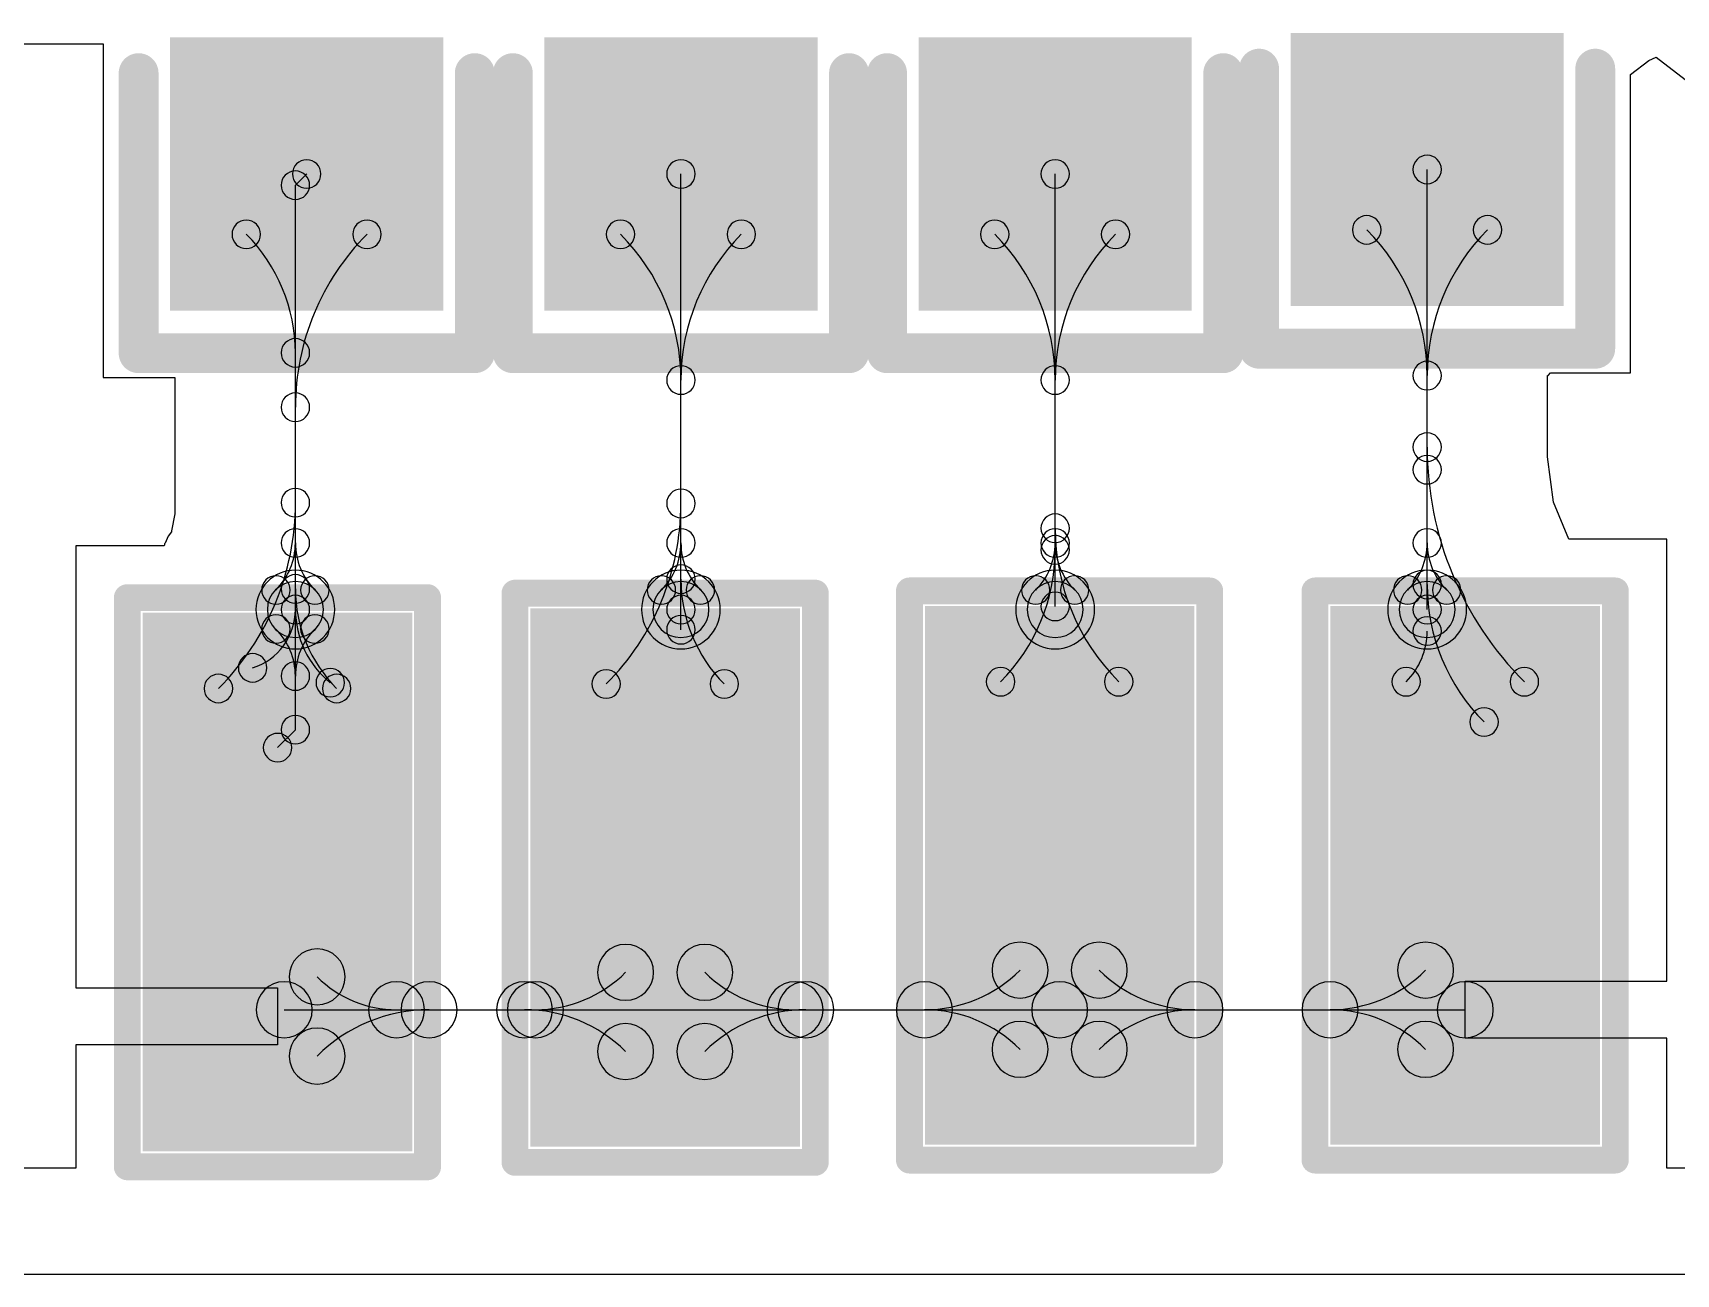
# Model space of a CAD drawing. Header units: inches. Extents: x 32166 to 66782, y 2386 to 7162.
# Drawn here: x 33664.75 to 33697.75, y 2886.55 to 2911.48 of the extents above; entities that cross this region are included whole.
import ezdxf

# ---------------------------------------------------------------- set-up
doc = ezdxf.new("R2010")
doc.units = ezdxf.units.IN
doc.header["$LTSCALE"] = 0.64311
doc.header["$MEASUREMENT"] = 0
for name, color, linetype in [('BOTTOMLAYER', 5, 'CONTINUOUS'), ('BOTTOMOVERLAY', 54, 'CONTINUOUS'), ('BOTTOMPASTE', 16, 'CONTINUOUS'), ('BOTTOMSOLDER', 6, 'CONTINUOUS'), ('KEEPOUTLAYER', 6, 'CONTINUOUS'), ('MULTILAYER', 9, 'CONTINUOUS')]:
    doc.layers.add(name, color=color, linetype=linetype)

msp = doc.modelspace()

# ---------------------------------------------------------------- linework, layer by layer
at = {"layer": 'BOTTOMLAYER'}
for p, q in [((33639.873, 2911.259), (33666.162, 2911.259)), ((33666.162, 2911.259), (33666.162, 2904.563)), ((33696.834, 2910.644), (33697.2, 2910.925)), ((33697.2, 2910.925), (33697.346, 2910.997)), ((33697.346, 2910.997), (33697.931, 2910.548)), ((33696.834, 2904.653), (33696.834, 2910.644)), ((33692.748, 2902.709), (33692.748, 2908.739)), ((33692.748, 2899.901), (33692.748, 2908.739)), ((33670.021, 2908.423), (33670.248, 2908.649)), ((33670.021, 2899.901), (33670.021, 2908.423)), ((33677.763, 2899.901), (33677.763, 2908.649)), ((33685.278, 2899.964), (33685.278, 2908.649)), ((33666.162, 2904.563), (33667.603, 2904.563)), ((33667.603, 2904.563), (33667.603, 2901.821)), ((33695.166, 2902.967), (33695.166, 2904.6)), ((33695.166, 2904.6), (33695.175, 2904.6)), ((33695.175, 2904.6), (33695.222, 2904.653)), ((33695.175, 2904.6), (33695.175, 2904.6)), ((33695.222, 2904.653), (33696.834, 2904.653)), ((33695.285, 2902.058), (33695.166, 2902.967)), ((33667.603, 2901.821), (33667.536, 2901.481)), ((33695.593, 2901.314), (33695.285, 2902.058)), ((33667.535, 2901.478), (33667.532, 2901.462)), ((33667.536, 2901.481), (33667.535, 2901.478)), ((33667.385, 2901.179), (33665.613, 2901.179)), ((33665.613, 2901.179), (33665.613, 2893.079)), ((33667.392, 2901.196), (33667.385, 2901.179)), ((33667.396, 2901.218), (33667.392, 2901.196)), ((33667.409, 2901.237), (33667.396, 2901.218)), ((33667.466, 2901.376), (33667.409, 2901.237)), ((33667.532, 2901.462), (33667.466, 2901.376)), ((33697.563, 2901.314), (33695.593, 2901.314)), ((33697.563, 2893.214), (33697.563, 2901.314)), ((33670.021, 2897.488), (33670.021, 2899.901)), ((33677.763, 2899.496), (33677.763, 2899.901)), ((33669.663, 2897.129), (33670.021, 2897.488)), ((33665.613, 2893.079), (33665.613, 2892.301)), ((33697.563, 2892.436), (33697.563, 2893.214)), ((33665.613, 2892.301), (33669.664, 2892.301)), ((33669.664, 2892.301), (33669.664, 2891.158)), ((33693.512, 2891.293), (33693.512, 2892.436)), ((33693.512, 2892.436), (33697.563, 2892.436)), ((33669.798, 2891.864), (33685.368, 2891.864)), ((33685.368, 2891.864), (33693.513, 2891.864)), ((33697.563, 2891.293), (33693.512, 2891.293)), ((33697.563, 2888.681), (33697.563, 2891.293)), ((33669.664, 2891.158), (33665.613, 2891.158)), ((33665.613, 2891.158), (33665.613, 2888.681)), ((33665.613, 2888.681), (33575.864, 2888.681)), ((33706.797, 2888.681), (33697.563, 2888.681))]:
    msp.add_line(p, q, dxfattribs=at)
for centre, radius, start, end in [((33670.248, 2908.649), 0.286, 0, 180), ((33677.763, 2908.649), 0.286, 0, 180), ((33685.278, 2908.649), 0.286, 0, 180), ((33692.748, 2908.739), 0.286, 0, 180), ((33692.748, 2908.739), 0.286, 0, 180), ((33692.748, 2908.739), 0.286, 180, 0), ((33692.748, 2908.739), 0.286, 180, 0), ((33670.021, 2908.423), 0.286, 0, 180), ((33670.021, 2908.423), 0.286, 0, 180), ((33670.021, 2908.423), 0.286, 180, 0), ((33670.021, 2908.423), 0.286, 180, 0), ((33670.248, 2908.649), 0.286, 180, 0), ((33677.763, 2908.649), 0.286, 180, 0), ((33685.278, 2908.649), 0.286, 180, 0), ((33691.535, 2907.527), 0.286, 0, 180), ((33691.535, 2907.527), 0.286, 0, 180), ((33691.535, 2907.527), 0.286, 0, 180), ((33691.535, 2907.527), 0.286, 0, 180), ((33691.535, 2907.527), 0.286, 0, 180), ((33691.535, 2907.527), 0.286, 0, 180), ((33693.96, 2907.527), 0.286, 0, 180), ((33693.96, 2907.527), 0.286, 0, 180), ((33693.96, 2907.527), 0.286, 0, 180), ((33693.96, 2907.527), 0.286, 0, 180), ((33693.96, 2907.527), 0.286, 0, 180), ((33693.96, 2907.527), 0.286, 0, 180), ((33669.035, 2907.437), 0.286, 0, 180), ((33669.035, 2907.437), 0.286, 0, 180), ((33669.035, 2907.437), 0.286, 0, 180), ((33669.035, 2907.437), 0.286, 180, 0), ((33669.035, 2907.437), 0.286, 180, 0), ((33669.035, 2907.437), 0.286, 180, 0), ((33666.655, 2905.057), 3.366, 360, 45), ((33666.655, 2905.057), 3.366, 360, 45), ((33666.655, 2905.057), 3.366, 360, 45), ((33674.933, 2903.964), 4.912, 135, 180), ((33674.933, 2903.964), 4.912, 135, 180), ((33674.933, 2903.964), 4.912, 135, 180), ((33671.46, 2907.437), 0.286, 0, 180), ((33671.46, 2907.437), 0.286, 0, 180), ((33671.46, 2907.437), 0.286, 0, 180), ((33671.46, 2907.437), 0.286, 180, 0), ((33671.46, 2907.437), 0.286, 180, 0), ((33671.46, 2907.437), 0.286, 180, 0), ((33676.55, 2907.437), 0.286, 0, 180), ((33676.55, 2907.437), 0.286, 0, 180), ((33676.55, 2907.437), 0.286, 0, 180), ((33676.55, 2907.437), 0.286, 180, 0), ((33676.55, 2907.437), 0.286, 180, 0), ((33676.55, 2907.437), 0.286, 180, 0), ((33673.624, 2904.51), 4.139, 360, 45), ((33673.624, 2904.51), 4.139, 360, 45), ((33673.624, 2904.51), 4.139, 360, 45), ((33681.902, 2904.51), 4.139, 135, 180), ((33681.902, 2904.51), 4.139, 135, 180), ((33681.902, 2904.51), 4.139, 135, 180), ((33678.975, 2907.437), 0.286, 0, 180), ((33678.975, 2907.437), 0.286, 0, 180), ((33678.975, 2907.437), 0.286, 0, 180), ((33678.975, 2907.437), 0.286, 180, 0), ((33678.975, 2907.437), 0.286, 180, 0), ((33678.975, 2907.437), 0.286, 180, 0), ((33684.065, 2907.437), 0.286, 0, 180), ((33684.065, 2907.437), 0.286, 0, 180), ((33684.065, 2907.437), 0.286, 0, 180), ((33684.065, 2907.437), 0.286, 180, 0), ((33684.065, 2907.437), 0.286, 180, 0), ((33684.065, 2907.437), 0.286, 180, 0), ((33681.139, 2904.51), 4.139, 360, 45), ((33681.139, 2904.51), 4.139, 360, 45), ((33681.139, 2904.51), 4.139, 360, 45), ((33689.417, 2904.51), 4.139, 135, 180), ((33689.417, 2904.51), 4.139, 135, 180), ((33689.417, 2904.51), 4.139, 135, 180), ((33686.49, 2907.437), 0.286, 0, 180), ((33686.49, 2907.437), 0.286, 0, 180), ((33686.49, 2907.437), 0.286, 0, 180), ((33686.49, 2907.437), 0.286, 180, 0), ((33686.49, 2907.437), 0.286, 180, 0), ((33686.49, 2907.437), 0.286, 180, 0), ((33691.535, 2907.527), 0.286, 180, 0), ((33691.535, 2907.527), 0.286, 180, 0), ((33691.535, 2907.527), 0.286, 180, 0), ((33691.535, 2907.527), 0.286, 180, 0), ((33691.535, 2907.527), 0.286, 180, 0), ((33691.535, 2907.527), 0.286, 180, 0), ((33688.609, 2904.6), 4.139, 360, 45), ((33688.609, 2904.6), 4.139, 360, 45), ((33688.609, 2904.6), 4.139, 360, 45), ((33688.609, 2904.6), 4.139, 360, 45), ((33688.609, 2904.6), 4.139, 360, 45), ((33688.609, 2904.6), 4.139, 360, 45), ((33696.887, 2904.6), 4.139, 135, 180), ((33696.887, 2904.6), 4.139, 135, 180), ((33696.887, 2904.6), 4.139, 135, 180), ((33696.887, 2904.6), 4.139, 135, 180), ((33696.887, 2904.6), 4.139, 135, 180), ((33696.887, 2904.6), 4.139, 135, 180), ((33693.96, 2907.527), 0.286, 180, 0), ((33693.96, 2907.527), 0.286, 180, 0), ((33693.96, 2907.527), 0.286, 180, 0), ((33693.96, 2907.527), 0.286, 180, 0), ((33693.96, 2907.527), 0.286, 180, 0), ((33693.96, 2907.527), 0.286, 180, 0), ((33670.021, 2905.057), 0.286, 0, 180), ((33670.021, 2905.057), 0.286, 0, 180), ((33670.021, 2905.057), 0.286, 0, 180), ((33670.021, 2905.057), 0.286, 180, 0), ((33670.021, 2905.057), 0.286, 180, 0), ((33670.021, 2905.057), 0.286, 180, 0), ((33677.763, 2904.51), 0.286, 0, 180), ((33677.763, 2904.51), 0.286, 0, 180), ((33677.763, 2904.51), 0.286, 0, 180), ((33677.763, 2904.51), 0.286, 0, 180), ((33677.763, 2904.51), 0.286, 0, 180), ((33677.763, 2904.51), 0.286, 0, 180), ((33685.278, 2904.51), 0.286, 0, 180), ((33685.278, 2904.51), 0.286, 0, 180), ((33685.278, 2904.51), 0.286, 0, 180), ((33685.278, 2904.51), 0.286, 0, 180), ((33685.278, 2904.51), 0.286, 0, 180), ((33685.278, 2904.51), 0.286, 0, 180), ((33692.748, 2904.6), 0.286, 0, 180), ((33692.748, 2904.6), 0.286, 0, 180), ((33692.748, 2904.6), 0.286, 0, 180), ((33692.748, 2904.6), 0.286, 0, 180), ((33692.748, 2904.6), 0.286, 0, 180), ((33692.748, 2904.6), 0.286, 0, 180), ((33692.748, 2904.6), 0.286, 0, 180), ((33692.748, 2904.6), 0.286, 0, 180), ((33692.748, 2904.6), 0.286, 0, 180), ((33692.748, 2904.6), 0.286, 0, 180), ((33692.748, 2904.6), 0.286, 0, 180), ((33692.748, 2904.6), 0.286, 0, 180), ((33677.763, 2904.51), 0.286, 180, 0), ((33677.763, 2904.51), 0.286, 180, 0), ((33677.763, 2904.51), 0.286, 180, 0), ((33677.763, 2904.51), 0.286, 180, 0), ((33677.763, 2904.51), 0.286, 180, 0), ((33677.763, 2904.51), 0.286, 180, 0), ((33685.278, 2904.51), 0.286, 180, 0), ((33685.278, 2904.51), 0.286, 180, 0), ((33685.278, 2904.51), 0.286, 180, 0), ((33685.278, 2904.51), 0.286, 180, 0), ((33685.278, 2904.51), 0.286, 180, 0), ((33685.278, 2904.51), 0.286, 180, 0), ((33692.748, 2904.6), 0.286, 180, 0), ((33692.748, 2904.6), 0.286, 180, 0), ((33692.748, 2904.6), 0.286, 180, 0), ((33692.748, 2904.6), 0.286, 180, 0), ((33692.748, 2904.6), 0.286, 180, 0), ((33692.748, 2904.6), 0.286, 180, 0), ((33692.748, 2904.6), 0.286, 180, 0), ((33692.748, 2904.6), 0.286, 180, 0), ((33692.748, 2904.6), 0.286, 180, 0), ((33692.748, 2904.6), 0.286, 180, 0), ((33692.748, 2904.6), 0.286, 180, 0), ((33692.748, 2904.6), 0.286, 180, 0), ((33670.021, 2903.964), 0.286, 0, 180), ((33670.021, 2903.964), 0.286, 0, 180), ((33670.021, 2903.964), 0.286, 0, 180), ((33670.021, 2903.964), 0.286, 180, 0), ((33670.021, 2903.964), 0.286, 180, 0), ((33670.021, 2903.964), 0.286, 180, 0), ((33692.748, 2903.163), 0.286, 0, 180), ((33692.748, 2903.163), 0.286, 0, 180), ((33692.748, 2903.163), 0.286, 0, 180), ((33692.748, 2903.163), 0.286, 180, 0), ((33692.748, 2903.163), 0.286, 180, 0), ((33692.748, 2903.163), 0.286, 180, 0), ((33699.412, 2903.163), 6.664, 180, 225), ((33699.412, 2903.163), 6.664, 180, 225), ((33699.412, 2903.163), 6.664, 180, 225), ((33692.748, 2902.709), 0.286, 0, 180), ((33692.748, 2902.709), 0.286, 180, 0), ((33670.021, 2902.048), 0.286, 0, 180), ((33670.021, 2902.048), 0.286, 0, 180), ((33670.021, 2902.048), 0.286, 0, 180), ((33677.763, 2902.032), 0.286, 0, 180), ((33677.763, 2902.032), 0.286, 0, 180), ((33677.763, 2902.032), 0.286, 0, 180), ((33664.745, 2902.048), 5.277, 314.9999, 359.9999), ((33664.745, 2902.048), 5.277, 314.9999, 359.9999), ((33664.745, 2902.048), 5.277, 314.9999, 359.9999), ((33670.021, 2902.048), 0.286, 180, 0), ((33670.021, 2902.048), 0.286, 180, 0), ((33670.021, 2902.048), 0.286, 180, 0), ((33672.635, 2902.032), 5.128, 314.9999, 359.9999), ((33672.635, 2902.032), 5.128, 314.9999, 359.9999), ((33672.635, 2902.032), 5.128, 314.9999, 359.9999), ((33677.763, 2902.032), 0.286, 180, 0), ((33677.763, 2902.032), 0.286, 180, 0), ((33677.763, 2902.032), 0.286, 180, 0), ((33685.278, 2901.534), 0.286, 0, 180), ((33685.278, 2901.534), 0.286, 0, 180), ((33685.278, 2901.534), 0.286, 0, 180), ((33670.021, 2901.238), 0.286, 0, 180), ((33670.021, 2901.238), 0.286, 0, 180), ((33670.021, 2901.238), 0.286, 0, 180), ((33670.021, 2901.238), 0.286, 0, 180), ((33670.021, 2901.238), 0.286, 0, 180), ((33670.021, 2901.238), 0.286, 0, 180), ((33677.763, 2901.238), 0.286, 0, 180), ((33677.763, 2901.238), 0.286, 0, 180), ((33677.763, 2901.238), 0.286, 0, 180), ((33677.763, 2901.238), 0.286, 0, 180), ((33677.763, 2901.238), 0.286, 0, 180), ((33677.763, 2901.238), 0.286, 0, 180), ((33685.278, 2901.534), 0.286, 180, 0), ((33685.278, 2901.534), 0.286, 180, 0), ((33685.278, 2901.534), 0.286, 180, 0), ((33685.278, 2901.238), 0.286, 0, 180), ((33685.278, 2901.238), 0.286, 0, 180), ((33685.278, 2901.238), 0.286, 0, 180), ((33685.278, 2901.238), 0.286, 0, 180), ((33685.278, 2901.238), 0.286, 0, 180), ((33685.278, 2901.238), 0.286, 0, 180), ((33689.637, 2901.534), 4.359, 180.0001, 225.0001), ((33689.637, 2901.534), 4.359, 180.0001, 225.0001), ((33689.637, 2901.534), 4.359, 180.0001, 225.0001), ((33692.748, 2901.238), 0.286, 0, 180), ((33692.748, 2901.238), 0.286, 0, 180), ((33692.748, 2901.238), 0.286, 0, 180), ((33692.748, 2901.238), 0.286, 0, 180), ((33692.748, 2901.238), 0.286, 0, 180), ((33692.748, 2901.238), 0.286, 0, 180), ((33668.685, 2901.238), 1.336, 314.9996, 359.9996), ((33668.685, 2901.238), 1.336, 314.9996, 359.9996), ((33668.685, 2901.238), 1.336, 314.9996, 359.9996), ((33670.021, 2901.238), 0.286, 180, 0), ((33670.021, 2901.238), 0.286, 180, 0), ((33670.021, 2901.238), 0.286, 180, 0), ((33670.021, 2901.238), 0.286, 180, 0), ((33670.021, 2901.238), 0.286, 180, 0), ((33670.021, 2901.238), 0.286, 180, 0), ((33671.358, 2901.238), 1.336, 180.0004, 225.0004), ((33671.358, 2901.238), 1.336, 180.0004, 225.0004), ((33671.358, 2901.238), 1.336, 180.0004, 225.0004), ((33676.427, 2901.238), 1.336, 314.9996, 359.9996), ((33676.427, 2901.238), 1.336, 314.9996, 359.9996), ((33676.427, 2901.238), 1.336, 314.9996, 359.9996), ((33677.763, 2901.238), 0.286, 180, 0), ((33677.763, 2901.238), 0.286, 180, 0), ((33677.763, 2901.238), 0.286, 180, 0), ((33677.763, 2901.238), 0.286, 180, 0), ((33677.763, 2901.238), 0.286, 180, 0), ((33677.763, 2901.238), 0.286, 180, 0), ((33679.099, 2901.238), 1.336, 180.0004, 225.0004), ((33679.099, 2901.238), 1.336, 180.0004, 225.0004), ((33679.099, 2901.238), 1.336, 180.0004, 225.0004), ((33683.942, 2901.238), 1.336, 314.9996, 359.9996), ((33683.942, 2901.238), 1.336, 314.9996, 359.9996), ((33683.942, 2901.238), 1.336, 314.9996, 359.9996), ((33685.278, 2901.099), 0.286, 0, 180), ((33685.278, 2901.099), 0.286, 0, 180), ((33685.278, 2901.099), 0.286, 0, 180), ((33685.278, 2901.238), 0.286, 180, 0), ((33685.278, 2901.238), 0.286, 180, 0), ((33685.278, 2901.238), 0.286, 180, 0), ((33685.278, 2901.238), 0.286, 180, 0), ((33685.278, 2901.238), 0.286, 180, 0), ((33685.278, 2901.238), 0.286, 180, 0), ((33686.614, 2901.238), 1.336, 180.0004, 225.0004), ((33686.614, 2901.238), 1.336, 180.0004, 225.0004), ((33686.614, 2901.238), 1.336, 180.0004, 225.0004), ((33691.412, 2901.238), 1.336, 314.9996, 359.9996), ((33691.412, 2901.238), 1.336, 314.9996, 359.9996), ((33691.412, 2901.238), 1.336, 314.9996, 359.9996), ((33692.748, 2901.238), 0.286, 180, 0), ((33692.748, 2901.238), 0.286, 180, 0), ((33692.748, 2901.238), 0.286, 180, 0), ((33692.748, 2901.238), 0.286, 180, 0), ((33692.748, 2901.238), 0.286, 180, 0), ((33692.748, 2901.238), 0.286, 180, 0), ((33694.084, 2901.238), 1.336, 180.0004, 225.0004), ((33694.084, 2901.238), 1.336, 180.0004, 225.0004), ((33694.084, 2901.238), 1.336, 180.0004, 225.0004), ((33681.533, 2901.099), 3.745, 314.9999, 359.9999), ((33681.533, 2901.099), 3.745, 314.9999, 359.9999), ((33681.533, 2901.099), 3.745, 314.9999, 359.9999), ((33685.278, 2901.099), 0.286, 180, 0), ((33685.278, 2901.099), 0.286, 180, 0), ((33685.278, 2901.099), 0.286, 180, 0), ((33669.63, 2900.293), 0.286, 0, 180), ((33669.63, 2900.293), 0.286, 0, 180), ((33669.63, 2900.293), 0.286, 0, 180), ((33670.021, 2900.316), 0.286, 0, 180), ((33670.021, 2900.316), 0.286, 0, 180), ((33670.021, 2900.316), 0.286, 0, 180), ((33670.413, 2900.293), 0.286, 0, 180), ((33670.413, 2900.293), 0.286, 0, 180), ((33670.413, 2900.293), 0.286, 0, 180), ((33677.371, 2900.293), 0.286, 0, 180), ((33677.371, 2900.293), 0.286, 0, 180), ((33677.371, 2900.293), 0.286, 0, 180), ((33677.763, 2900.511), 0.286, 0, 180), ((33677.763, 2900.511), 0.286, 0, 180), ((33677.763, 2900.511), 0.286, 0, 180), ((33677.763, 2900.511), 0.286, 180, 0), ((33677.763, 2900.511), 0.286, 180, 0), ((33677.763, 2900.511), 0.286, 180, 0), ((33680.739, 2900.511), 2.977, 180.0002, 225.0002), ((33680.739, 2900.511), 2.977, 180.0002, 225.0002), ((33680.739, 2900.511), 2.977, 180.0002, 225.0002), ((33678.154, 2900.293), 0.286, 0, 180), ((33678.154, 2900.293), 0.286, 0, 180), ((33678.154, 2900.293), 0.286, 0, 180), ((33684.886, 2900.293), 0.286, 0, 180), ((33684.886, 2900.293), 0.286, 0, 180), ((33684.886, 2900.293), 0.286, 0, 180), ((33685.669, 2900.293), 0.286, 0, 180), ((33685.669, 2900.293), 0.286, 0, 180), ((33685.669, 2900.293), 0.286, 0, 180), ((33692.356, 2900.293), 0.286, 0, 180), ((33692.356, 2900.293), 0.286, 0, 180), ((33692.356, 2900.293), 0.286, 0, 180), ((33692.748, 2900.404), 0.286, 0, 180), ((33692.748, 2900.404), 0.286, 0, 180), ((33692.748, 2900.404), 0.286, 0, 180), ((33693.139, 2900.293), 0.286, 0, 180), ((33693.139, 2900.293), 0.286, 0, 180), ((33693.139, 2900.293), 0.286, 0, 180), ((33669.63, 2900.293), 0.286, 180, 0), ((33669.63, 2900.293), 0.286, 180, 0), ((33669.63, 2900.293), 0.286, 180, 0), ((33670.021, 2899.901), 0.562, 0, 180), ((33670.021, 2900.316), 0.286, 180, 0), ((33670.021, 2900.316), 0.286, 180, 0), ((33670.021, 2900.316), 0.286, 180, 0), ((33670.021, 2899.901), 0.286, 0, 180), ((33670.021, 2899.901), 0.286, 0, 180), ((33670.021, 2899.901), 0.286, 0, 180), ((33670.021, 2899.901), 0.286, 0, 180), ((33670.021, 2899.901), 0.286, 0, 180), ((33670.021, 2899.901), 0.286, 0, 180), ((33670.021, 2899.901), 0.286, 0, 180), ((33670.021, 2899.901), 0.286, 0, 180), ((33670.021, 2899.901), 0.286, 0, 180), ((33670.021, 2899.901), 0.286, 0, 180), ((33672.849, 2900.316), 2.828, 180.0001, 225.0001), ((33672.849, 2900.316), 2.828, 180.0001, 225.0001), ((33672.849, 2900.316), 2.828, 180.0001, 225.0001), ((33670.413, 2900.293), 0.286, 180, 0), ((33670.413, 2900.293), 0.286, 180, 0), ((33670.413, 2900.293), 0.286, 180, 0), ((33677.371, 2900.293), 0.286, 180, 0), ((33677.371, 2900.293), 0.286, 180, 0), ((33677.371, 2900.293), 0.286, 180, 0), ((33677.763, 2899.901), 0.562, 0, 180), ((33677.763, 2899.901), 0.286, 0, 180), ((33677.763, 2899.901), 0.286, 0, 180), ((33678.154, 2900.293), 0.286, 180, 0), ((33678.154, 2900.293), 0.286, 180, 0), ((33678.154, 2900.293), 0.286, 180, 0), ((33684.886, 2900.293), 0.286, 180, 0), ((33684.886, 2900.293), 0.286, 180, 0), ((33684.886, 2900.293), 0.286, 180, 0), ((33685.278, 2899.901), 0.562, 0, 180), ((33685.278, 2899.964), 0.286, 0, 180), ((33685.669, 2900.293), 0.286, 180, 0), ((33685.669, 2900.293), 0.286, 180, 0), ((33685.669, 2900.293), 0.286, 180, 0), ((33692.356, 2900.293), 0.286, 180, 0), ((33692.356, 2900.293), 0.286, 180, 0), ((33692.356, 2900.293), 0.286, 180, 0), ((33692.748, 2899.901), 0.562, 0, 180), ((33692.748, 2900.404), 0.286, 180, 0), ((33692.748, 2900.404), 0.286, 180, 0), ((33692.748, 2900.404), 0.286, 180, 0), ((33692.748, 2899.901), 0.286, 0, 180), ((33696.652, 2900.404), 3.905, 180, 225), ((33696.652, 2900.404), 3.905, 180, 225), ((33696.652, 2900.404), 3.905, 180, 225), ((33693.139, 2900.293), 0.286, 180, 0), ((33693.139, 2900.293), 0.286, 180, 0), ((33693.139, 2900.293), 0.286, 180, 0), ((33668.796, 2899.901), 1.226, 287.3729, 359.9999), ((33668.796, 2899.901), 1.226, 287.3729, 359.9999), ((33668.796, 2899.901), 1.226, 287.3729, 359.9999), ((33668.796, 2899.901), 1.226, 287.3729, 359.9999), ((33670.021, 2899.901), 0.562, 180, 0), ((33670.021, 2899.901), 0.286, 180, 0), ((33670.021, 2899.901), 0.286, 180, 0), ((33670.021, 2899.901), 0.286, 180, 0), ((33670.021, 2899.901), 0.286, 180, 0), ((33670.021, 2899.901), 0.286, 180, 0), ((33670.021, 2899.901), 0.286, 180, 0), ((33670.021, 2899.901), 0.286, 180, 0), ((33670.021, 2899.901), 0.286, 180, 0), ((33670.021, 2899.901), 0.286, 180, 0), ((33670.021, 2899.901), 0.286, 180, 0), ((33671.914, 2899.901), 1.892, 180.0001, 230.9221), ((33671.914, 2899.901), 1.892, 180.0001, 230.9221), ((33671.914, 2899.901), 1.892, 180.0001, 230.9221), ((33671.914, 2899.901), 1.892, 180.0001, 230.9221), ((33677.763, 2899.901), 0.562, 180, 0), ((33677.763, 2899.901), 0.286, 180, 0), ((33677.763, 2899.901), 0.286, 180, 0), ((33685.278, 2899.901), 0.562, 180, 0), ((33685.278, 2899.964), 0.286, 180, 0), ((33692.748, 2899.901), 0.562, 180, 0), ((33692.748, 2899.901), 0.286, 180, 0), ((33669.63, 2899.51), 0.286, 0, 180), ((33669.63, 2899.51), 0.286, 0, 180), ((33669.63, 2899.51), 0.286, 0, 180), ((33669.63, 2899.51), 0.286, 180, 0), ((33669.63, 2899.51), 0.286, 180, 0), ((33669.63, 2899.51), 0.286, 180, 0), ((33668.685, 2898.565), 1.336, 0.0004, 45.0004), ((33668.685, 2898.565), 1.336, 0.0004, 45.0004), ((33668.685, 2898.565), 1.336, 0.0004, 45.0004), ((33671.358, 2898.565), 1.336, 134.9996, 179.9996), ((33671.358, 2898.565), 1.336, 134.9996, 179.9996), ((33671.358, 2898.565), 1.336, 134.9996, 179.9996), ((33670.413, 2899.51), 0.286, 0, 180), ((33670.413, 2899.51), 0.286, 0, 180), ((33670.413, 2899.51), 0.286, 0, 180), ((33670.413, 2899.51), 0.286, 180, 0), ((33670.413, 2899.51), 0.286, 180, 0), ((33670.413, 2899.51), 0.286, 180, 0), ((33677.763, 2899.496), 0.286, 0, 180), ((33677.763, 2899.496), 0.286, 180, 0), ((33692.748, 2899.47), 0.286, 0, 180), ((33692.748, 2899.47), 0.286, 0, 180), ((33692.748, 2899.47), 0.286, 0, 180), ((33691.307, 2899.47), 1.44, 314.9998, 359.9998), ((33691.307, 2899.47), 1.44, 314.9998, 359.9998), ((33691.307, 2899.47), 1.44, 314.9998, 359.9998), ((33692.748, 2899.47), 0.286, 180, 0), ((33692.748, 2899.47), 0.286, 180, 0), ((33692.748, 2899.47), 0.286, 180, 0), ((33669.162, 2898.731), 0.286, 0, 180), ((33669.162, 2898.731), 0.286, 0, 180), ((33669.162, 2898.731), 0.286, 0, 180), ((33669.162, 2898.731), 0.286, 0, 180), ((33670.021, 2898.565), 0.286, 0, 180), ((33670.021, 2898.565), 0.286, 0, 180), ((33670.021, 2898.565), 0.286, 0, 180), ((33670.021, 2898.565), 0.286, 0, 180), ((33670.021, 2898.565), 0.286, 0, 180), ((33670.021, 2898.565), 0.286, 0, 180), ((33668.476, 2898.316), 0.286, 0, 180), ((33668.476, 2898.316), 0.286, 0, 180), ((33668.476, 2898.316), 0.286, 0, 180), ((33669.162, 2898.731), 0.286, 180, 0), ((33669.162, 2898.731), 0.286, 180, 0), ((33669.162, 2898.731), 0.286, 180, 0), ((33669.162, 2898.731), 0.286, 180, 0), ((33670.021, 2898.565), 0.286, 180, 0), ((33670.021, 2898.565), 0.286, 180, 0), ((33670.021, 2898.565), 0.286, 180, 0), ((33670.021, 2898.565), 0.286, 180, 0), ((33670.021, 2898.565), 0.286, 180, 0), ((33670.021, 2898.565), 0.286, 180, 0), ((33670.721, 2898.432), 0.286, 0, 180), ((33670.721, 2898.432), 0.286, 0, 180), ((33670.721, 2898.432), 0.286, 0, 180), ((33670.721, 2898.432), 0.286, 0, 180), ((33670.85, 2898.316), 0.286, 0, 180), ((33670.85, 2898.316), 0.286, 0, 180), ((33670.85, 2898.316), 0.286, 0, 180), ((33676.261, 2898.406), 0.286, 0, 180), ((33676.261, 2898.406), 0.286, 0, 180), ((33676.261, 2898.406), 0.286, 0, 180), ((33678.635, 2898.406), 0.286, 0, 180), ((33678.635, 2898.406), 0.286, 0, 180), ((33678.635, 2898.406), 0.286, 0, 180), ((33684.181, 2898.451), 0.286, 0, 180), ((33684.181, 2898.451), 0.286, 0, 180), ((33684.181, 2898.451), 0.286, 0, 180), ((33686.555, 2898.451), 0.286, 0, 180), ((33686.555, 2898.451), 0.286, 0, 180), ((33686.555, 2898.451), 0.286, 0, 180), ((33692.326, 2898.451), 0.286, 0, 180), ((33692.326, 2898.451), 0.286, 0, 180), ((33692.326, 2898.451), 0.286, 0, 180), ((33694.7, 2898.451), 0.286, 0, 180), ((33694.7, 2898.451), 0.286, 0, 180), ((33694.7, 2898.451), 0.286, 0, 180), ((33668.476, 2898.316), 0.286, 180, 0), ((33668.476, 2898.316), 0.286, 180, 0), ((33668.476, 2898.316), 0.286, 180, 0), ((33670.721, 2898.432), 0.286, 180, 0), ((33670.721, 2898.432), 0.286, 180, 0), ((33670.721, 2898.432), 0.286, 180, 0), ((33670.721, 2898.432), 0.286, 180, 0), ((33670.85, 2898.316), 0.286, 180, 0), ((33670.85, 2898.316), 0.286, 180, 0), ((33670.85, 2898.316), 0.286, 180, 0), ((33676.261, 2898.406), 0.286, 180, 0), ((33676.261, 2898.406), 0.286, 180, 0), ((33676.261, 2898.406), 0.286, 180, 0), ((33678.635, 2898.406), 0.286, 180, 0), ((33678.635, 2898.406), 0.286, 180, 0), ((33678.635, 2898.406), 0.286, 180, 0), ((33684.181, 2898.451), 0.286, 180, 0), ((33684.181, 2898.451), 0.286, 180, 0), ((33684.181, 2898.451), 0.286, 180, 0), ((33686.555, 2898.451), 0.286, 180, 0), ((33686.555, 2898.451), 0.286, 180, 0), ((33686.555, 2898.451), 0.286, 180, 0), ((33692.326, 2898.451), 0.286, 180, 0), ((33692.326, 2898.451), 0.286, 180, 0), ((33692.326, 2898.451), 0.286, 180, 0), ((33694.7, 2898.451), 0.286, 180, 0), ((33694.7, 2898.451), 0.286, 180, 0), ((33694.7, 2898.451), 0.286, 180, 0), ((33693.891, 2897.643), 0.286, 0, 180), ((33693.891, 2897.643), 0.286, 0, 180), ((33693.891, 2897.643), 0.286, 0, 180), ((33670.021, 2897.488), 0.286, 0, 180), ((33670.021, 2897.488), 0.286, 0, 180), ((33693.891, 2897.643), 0.286, 180, 0), ((33693.891, 2897.643), 0.286, 180, 0), ((33693.891, 2897.643), 0.286, 180, 0), ((33669.663, 2897.129), 0.286, 0, 180), ((33670.021, 2897.488), 0.286, 180, 0), ((33670.021, 2897.488), 0.286, 180, 0), ((33669.663, 2897.129), 0.286, 180, 0), ((33684.572, 2892.66), 0.562, 0, 180), ((33684.572, 2892.66), 0.562, 0, 180), ((33684.572, 2892.66), 0.562, 0, 180), ((33686.163, 2892.66), 0.562, 0, 180), ((33686.163, 2892.66), 0.562, 0, 180), ((33686.163, 2892.66), 0.562, 0, 180), ((33692.717, 2892.66), 0.562, 0, 180), ((33692.717, 2892.66), 0.562, 0, 180), ((33692.717, 2892.66), 0.562, 0, 180), ((33670.458, 2892.525), 0.562, 0, 180), ((33670.458, 2892.525), 0.562, 0, 180), ((33670.458, 2892.525), 0.562, 0, 180), ((33676.652, 2892.615), 0.562, 0, 180), ((33676.652, 2892.615), 0.562, 0, 180), ((33676.652, 2892.615), 0.562, 0, 180), ((33678.243, 2892.615), 0.562, 0, 180), ((33678.243, 2892.615), 0.562, 0, 180), ((33678.243, 2892.615), 0.562, 0, 180), ((33674.84, 2894.427), 2.562, 270, 315), ((33674.84, 2894.427), 2.562, 270, 315), ((33674.84, 2894.427), 2.562, 270, 315), ((33676.652, 2892.615), 0.562, 180, 0), ((33676.652, 2892.615), 0.562, 180, 0), ((33676.652, 2892.615), 0.562, 180, 0), ((33678.243, 2892.615), 0.562, 180, 0), ((33678.243, 2892.615), 0.562, 180, 0), ((33678.243, 2892.615), 0.562, 180, 0), ((33680.055, 2894.427), 2.562, 225, 270), ((33680.055, 2894.427), 2.562, 225, 270), ((33680.055, 2894.427), 2.562, 225, 270), ((33682.652, 2894.58), 2.716, 270, 315), ((33682.652, 2894.58), 2.716, 270, 315), ((33682.652, 2894.58), 2.716, 270, 315), ((33684.572, 2892.66), 0.562, 180, 0), ((33684.572, 2892.66), 0.562, 180, 0), ((33684.572, 2892.66), 0.562, 180, 0), ((33686.163, 2892.66), 0.562, 180, 0), ((33686.163, 2892.66), 0.562, 180, 0), ((33686.163, 2892.66), 0.562, 180, 0), ((33688.084, 2894.58), 2.716, 225, 270), ((33688.084, 2894.58), 2.716, 225, 270), ((33688.084, 2894.58), 2.716, 225, 270), ((33690.797, 2894.58), 2.716, 270, 315), ((33690.797, 2894.58), 2.716, 270, 315), ((33690.797, 2894.58), 2.716, 270, 315), ((33692.717, 2892.66), 0.562, 180, 0), ((33692.717, 2892.66), 0.562, 180, 0), ((33692.717, 2892.66), 0.562, 180, 0), ((33669.798, 2891.864), 0.562, 0, 180), ((33670.458, 2892.525), 0.562, 180, 0), ((33670.458, 2892.525), 0.562, 180, 0), ((33670.458, 2892.525), 0.562, 180, 0), ((33672.053, 2894.119), 2.255, 225, 270), ((33672.053, 2894.119), 2.255, 225, 270), ((33672.053, 2894.119), 2.255, 225, 270), ((33672.053, 2891.864), 0.562, 0, 180), ((33672.053, 2891.864), 0.562, 0, 180), ((33672.053, 2891.864), 0.562, 0, 180), ((33672.705, 2891.864), 0.562, 0, 180), ((33672.705, 2891.864), 0.562, 0, 180), ((33672.705, 2891.864), 0.562, 0, 180), ((33674.623, 2891.864), 0.562, 0, 180), ((33674.623, 2891.864), 0.562, 0, 180), ((33674.623, 2891.864), 0.562, 0, 180), ((33674.84, 2891.864), 0.562, 0, 180), ((33674.84, 2891.864), 0.562, 0, 180), ((33674.84, 2891.864), 0.562, 0, 180), ((33680.055, 2891.864), 0.562, 0, 180), ((33680.055, 2891.864), 0.562, 0, 180), ((33680.055, 2891.864), 0.562, 0, 180), ((33680.272, 2891.864), 0.562, 0, 180), ((33680.272, 2891.864), 0.562, 0, 180), ((33680.272, 2891.864), 0.562, 0, 180), ((33682.652, 2891.864), 0.562, 0, 180), ((33682.652, 2891.864), 0.562, 0, 180), ((33682.652, 2891.864), 0.562, 0, 180), ((33682.652, 2891.864), 0.562, 0, 180), ((33682.652, 2891.864), 0.562, 0, 180), ((33682.652, 2891.864), 0.562, 0, 180), ((33685.368, 2891.864), 0.562, 0, 180), ((33685.368, 2891.864), 0.562, 0, 180), ((33688.084, 2891.864), 0.562, 0, 180), ((33688.084, 2891.864), 0.562, 0, 180), ((33688.084, 2891.864), 0.562, 0, 180), ((33688.084, 2891.864), 0.562, 0, 180), ((33688.084, 2891.864), 0.562, 0, 180), ((33688.084, 2891.864), 0.562, 0, 180), ((33690.797, 2891.864), 0.562, 0, 180), ((33690.797, 2891.864), 0.562, 0, 180), ((33690.797, 2891.864), 0.562, 0, 180), ((33690.797, 2891.864), 0.562, 0, 180), ((33690.797, 2891.864), 0.562, 0, 180), ((33690.797, 2891.864), 0.562, 0, 180), ((33693.513, 2891.864), 0.562, 0, 180), ((33669.798, 2891.864), 0.562, 180, 0), ((33672.705, 2888.687), 3.177, 90, 135), ((33672.705, 2888.687), 3.177, 90, 135), ((33672.705, 2888.687), 3.177, 90, 135), ((33672.053, 2891.864), 0.562, 180, 0), ((33672.053, 2891.864), 0.562, 180, 0), ((33672.053, 2891.864), 0.562, 180, 0), ((33672.705, 2891.864), 0.562, 180, 0), ((33672.705, 2891.864), 0.562, 180, 0), ((33672.705, 2891.864), 0.562, 180, 0), ((33674.623, 2891.864), 0.562, 180, 0), ((33674.623, 2891.864), 0.562, 180, 0), ((33674.623, 2891.864), 0.562, 180, 0), ((33674.84, 2891.864), 0.562, 180, 0), ((33674.84, 2891.864), 0.562, 180, 0), ((33674.84, 2891.864), 0.562, 180, 0), ((33674.623, 2888.995), 2.87, 45, 90), ((33674.623, 2888.995), 2.87, 45, 90), ((33674.623, 2888.995), 2.87, 45, 90), ((33676.652, 2891.024), 0.562, 0, 180), ((33676.652, 2891.024), 0.562, 0, 180), ((33676.652, 2891.024), 0.562, 0, 180), ((33678.243, 2891.024), 0.562, 0, 180), ((33678.243, 2891.024), 0.562, 0, 180), ((33678.243, 2891.024), 0.562, 0, 180), ((33680.272, 2888.995), 2.87, 90, 135), ((33680.272, 2888.995), 2.87, 90, 135), ((33680.272, 2888.995), 2.87, 90, 135), ((33680.055, 2891.864), 0.562, 180, 0), ((33680.055, 2891.864), 0.562, 180, 0), ((33680.055, 2891.864), 0.562, 180, 0), ((33680.272, 2891.864), 0.562, 180, 0), ((33680.272, 2891.864), 0.562, 180, 0), ((33680.272, 2891.864), 0.562, 180, 0), ((33682.652, 2891.864), 0.562, 180, 0), ((33682.652, 2891.864), 0.562, 180, 0), ((33682.652, 2891.864), 0.562, 180, 0), ((33682.652, 2891.864), 0.562, 180, 0), ((33682.652, 2891.864), 0.562, 180, 0), ((33682.652, 2891.864), 0.562, 180, 0), ((33682.652, 2889.148), 2.716, 45, 90), ((33682.652, 2889.148), 2.716, 45, 90), ((33682.652, 2889.148), 2.716, 45, 90), ((33684.572, 2891.069), 0.562, 0, 180), ((33684.572, 2891.069), 0.562, 0, 180), ((33684.572, 2891.069), 0.562, 0, 180), ((33685.368, 2891.864), 0.562, 180, 0), ((33685.368, 2891.864), 0.562, 180, 0), ((33686.163, 2891.069), 0.562, 0, 180), ((33686.163, 2891.069), 0.562, 0, 180), ((33686.163, 2891.069), 0.562, 0, 180), ((33688.084, 2889.148), 2.716, 90, 135), ((33688.084, 2889.148), 2.716, 90, 135), ((33688.084, 2889.148), 2.716, 90, 135), ((33688.084, 2891.864), 0.562, 180, 0), ((33688.084, 2891.864), 0.562, 180, 0), ((33688.084, 2891.864), 0.562, 180, 0), ((33688.084, 2891.864), 0.562, 180, 0), ((33688.084, 2891.864), 0.562, 180, 0), ((33688.084, 2891.864), 0.562, 180, 0), ((33690.797, 2891.864), 0.562, 180, 0), ((33690.797, 2891.864), 0.562, 180, 0), ((33690.797, 2891.864), 0.562, 180, 0), ((33690.797, 2891.864), 0.562, 180, 0), ((33690.797, 2891.864), 0.562, 180, 0), ((33690.797, 2891.864), 0.562, 180, 0), ((33690.797, 2889.148), 2.716, 45, 90), ((33690.797, 2889.148), 2.716, 45, 90), ((33690.797, 2889.148), 2.716, 45, 90), ((33692.717, 2891.069), 0.562, 0, 180), ((33692.717, 2891.069), 0.562, 0, 180), ((33692.717, 2891.069), 0.562, 0, 180), ((33693.513, 2891.864), 0.562, 180, 0), ((33670.458, 2890.934), 0.562, 0, 180), ((33670.458, 2890.934), 0.562, 0, 180), ((33670.458, 2890.934), 0.562, 0, 180), ((33670.458, 2890.934), 0.562, 180, 0), ((33670.458, 2890.934), 0.562, 180, 0), ((33670.458, 2890.934), 0.562, 180, 0), ((33676.652, 2891.024), 0.562, 180, 0), ((33676.652, 2891.024), 0.562, 180, 0), ((33676.652, 2891.024), 0.562, 180, 0), ((33678.243, 2891.024), 0.562, 180, 0), ((33678.243, 2891.024), 0.562, 180, 0), ((33678.243, 2891.024), 0.562, 180, 0), ((33684.572, 2891.069), 0.562, 180, 0), ((33684.572, 2891.069), 0.562, 180, 0), ((33684.572, 2891.069), 0.562, 180, 0), ((33686.163, 2891.069), 0.562, 180, 0), ((33686.163, 2891.069), 0.562, 180, 0), ((33686.163, 2891.069), 0.562, 180, 0), ((33692.717, 2891.069), 0.562, 180, 0), ((33692.717, 2891.069), 0.562, 180, 0), ((33692.717, 2891.069), 0.562, 180, 0)]:
    msp.add_arc(centre, radius, start, end, dxfattribs=at)
for points in [[(33667.962, 2910.935), (33667.962, 2906.363), (33672.534, 2910.935), (33672.534, 2906.363)], [(33675.477, 2910.935), (33675.477, 2906.363), (33680.049, 2910.935), (33680.049, 2906.363)], [(33682.992, 2910.935), (33682.992, 2906.363), (33687.564, 2910.935), (33687.564, 2906.363)], [(33690.462, 2911.025), (33690.462, 2906.453), (33695.034, 2911.025), (33695.034, 2906.453)], [(33683.118, 2899.514), (33683.118, 2895.014), (33687.618, 2899.514), (33687.618, 2895.014)], [(33691.263, 2899.514), (33691.263, 2895.014), (33695.763, 2899.514), (33695.763, 2895.014)], [(33667.413, 2899.379), (33667.413, 2894.879), (33671.913, 2899.379), (33671.913, 2894.879)], [(33675.198, 2899.469), (33675.198, 2894.969), (33679.698, 2899.469), (33679.698, 2894.969)], [(33667.413, 2893.979), (33667.413, 2889.479), (33671.913, 2893.979), (33671.913, 2889.479)], [(33675.198, 2894.069), (33675.198, 2889.569), (33679.698, 2894.069), (33679.698, 2889.569)], [(33683.118, 2894.114), (33683.118, 2889.614), (33687.618, 2894.114), (33687.618, 2889.614)], [(33691.263, 2894.114), (33691.263, 2889.614), (33695.763, 2894.114), (33695.763, 2889.614)]]:
    msp.add_solid(points, dxfattribs=at)
at = {"layer": 'BOTTOMOVERLAY'}
for points, const_width in [([(33666.873, 2905.049), (33666.873, 2910.674)], 0.8), ([(33673.623, 2905.049), (33673.623, 2910.674)], 0.8), ([(33674.388, 2905.049), (33674.388, 2910.674)], 0.8), ([(33681.138, 2905.049), (33681.138, 2910.674)], 0.8), ([(33681.903, 2905.049), (33681.903, 2910.674)], 0.8), ([(33688.653, 2905.049), (33688.653, 2910.674)], 0.8), ([(33689.373, 2905.139), (33689.373, 2910.764)], 0.8), ([(33696.123, 2905.139), (33696.123, 2910.764)], 0.8), ([(33666.873, 2905.049), (33673.623, 2905.049)], 0.8), ([(33674.388, 2905.049), (33681.138, 2905.049)], 0.8), ([(33681.903, 2905.049), (33688.653, 2905.049)], 0.8), ([(33689.373, 2905.139), (33696.123, 2905.139)], 0.8), ([(33674.431, 2900.23), (33680.461, 2900.23)], 0.54), ([(33674.431, 2888.8), (33674.431, 2900.23)], 0.54), ([(33680.461, 2888.8), (33680.461, 2900.23)], 0.54), ([(33682.351, 2900.275), (33688.381, 2900.275)], 0.54), ([(33682.351, 2888.845), (33682.351, 2900.275)], 0.54), ([(33688.381, 2888.845), (33688.381, 2900.275)], 0.54), ([(33690.496, 2900.275), (33696.526, 2900.275)], 0.54), ([(33690.496, 2888.845), (33690.496, 2900.275)], 0.54), ([(33696.526, 2888.845), (33696.526, 2900.275)], 0.54), ([(33666.646, 2900.14), (33672.676, 2900.14)], 0.54), ([(33666.646, 2888.71), (33666.646, 2900.14)], 0.54), ([(33672.676, 2888.71), (33672.676, 2900.14)], 0.54), ([(33666.646, 2888.71), (33672.676, 2888.71)], 0.54), ([(33674.431, 2888.8), (33680.461, 2888.8)], 0.54), ([(33682.351, 2888.845), (33688.381, 2888.845)], 0.54), ([(33690.496, 2888.845), (33696.526, 2888.845)], 0.54)]:
    msp.add_lwpolyline(points, dxfattribs=dict(at, const_width=const_width))
for points, const_width in [([(33666.673, 2910.674, 1), (33667.073, 2910.674, 1)], 0.4), ([(33673.423, 2910.674, 1), (33673.823, 2910.674, 1)], 0.4), ([(33674.188, 2910.674, 1), (33674.588, 2910.674, 1)], 0.4), ([(33680.938, 2910.674, 1), (33681.338, 2910.674, 1)], 0.4), ([(33681.703, 2910.674, 1), (33682.103, 2910.674, 1)], 0.4), ([(33688.453, 2910.674, 1), (33688.853, 2910.674, 1)], 0.4), ([(33689.173, 2910.764, 1), (33689.573, 2910.764, 1)], 0.4), ([(33695.923, 2910.764, 1), (33696.323, 2910.764, 1)], 0.4), ([(33666.673, 2905.049, 1), (33667.073, 2905.049, 1)], 0.4), ([(33666.673, 2905.049, 1), (33667.073, 2905.049, 1)], 0.4), ([(33673.423, 2905.049, 1), (33673.823, 2905.049, 1)], 0.4), ([(33673.423, 2905.049, 1), (33673.823, 2905.049, 1)], 0.4), ([(33674.188, 2905.049, 1), (33674.588, 2905.049, 1)], 0.4), ([(33674.188, 2905.049, 1), (33674.588, 2905.049, 1)], 0.4), ([(33680.938, 2905.049, 1), (33681.338, 2905.049, 1)], 0.4), ([(33680.938, 2905.049, 1), (33681.338, 2905.049, 1)], 0.4), ([(33681.703, 2905.049, 1), (33682.103, 2905.049, 1)], 0.4), ([(33681.703, 2905.049, 1), (33682.103, 2905.049, 1)], 0.4), ([(33688.453, 2905.049, 1), (33688.853, 2905.049, 1)], 0.4), ([(33688.453, 2905.049, 1), (33688.853, 2905.049, 1)], 0.4), ([(33689.173, 2905.139, 1), (33689.573, 2905.139, 1)], 0.4), ([(33689.173, 2905.139, 1), (33689.573, 2905.139, 1)], 0.4), ([(33695.923, 2905.139, 1), (33696.323, 2905.139, 1)], 0.4), ([(33695.923, 2905.139, 1), (33696.323, 2905.139, 1)], 0.4), ([(33674.431, 2900.095, 1), (33674.431, 2900.365, 1)], 0.27), ([(33674.431, 2900.095, 1), (33674.431, 2900.365, 1)], 0.27), ([(33680.461, 2900.095, 1), (33680.461, 2900.365, 1)], 0.27), ([(33680.461, 2900.095, 1), (33680.461, 2900.365, 1)], 0.27), ([(33682.351, 2900.14, 1), (33682.351, 2900.41, 1)], 0.27), ([(33682.351, 2900.14, 1), (33682.351, 2900.41, 1)], 0.27), ([(33688.381, 2900.14, 1), (33688.381, 2900.41, 1)], 0.27), ([(33688.381, 2900.14, 1), (33688.381, 2900.41, 1)], 0.27), ([(33690.496, 2900.14, 1), (33690.496, 2900.41, 1)], 0.27), ([(33690.496, 2900.14, 1), (33690.496, 2900.41, 1)], 0.27), ([(33696.526, 2900.14, 1), (33696.526, 2900.41, 1)], 0.27), ([(33696.526, 2900.14, 1), (33696.526, 2900.41, 1)], 0.27), ([(33666.646, 2900.005, 1), (33666.646, 2900.275, 1)], 0.27), ([(33666.646, 2900.005, 1), (33666.646, 2900.275, 1)], 0.27), ([(33672.676, 2900.005, 1), (33672.676, 2900.275, 1)], 0.27), ([(33672.676, 2900.005, 1), (33672.676, 2900.275, 1)], 0.27), ([(33666.646, 2888.575, 1), (33666.646, 2888.845, 1)], 0.27), ([(33666.646, 2888.575, 1), (33666.646, 2888.845, 1)], 0.27), ([(33672.676, 2888.575, 1), (33672.676, 2888.845, 1)], 0.27), ([(33672.676, 2888.575, 1), (33672.676, 2888.845, 1)], 0.27), ([(33674.431, 2888.665, 1), (33674.431, 2888.935, 1)], 0.27), ([(33674.431, 2888.665, 1), (33674.431, 2888.935, 1)], 0.27), ([(33680.461, 2888.665, 1), (33680.461, 2888.935, 1)], 0.27), ([(33680.461, 2888.665, 1), (33680.461, 2888.935, 1)], 0.27), ([(33682.351, 2888.71, 1), (33682.351, 2888.98, 1)], 0.27), ([(33682.351, 2888.71, 1), (33682.351, 2888.98, 1)], 0.27), ([(33688.381, 2888.71, 1), (33688.381, 2888.98, 1)], 0.27), ([(33688.381, 2888.71, 1), (33688.381, 2888.98, 1)], 0.27), ([(33690.496, 2888.71, 1), (33690.496, 2888.98, 1)], 0.27), ([(33690.496, 2888.71, 1), (33690.496, 2888.98, 1)], 0.27), ([(33696.526, 2888.71, 1), (33696.526, 2888.98, 1)], 0.27), ([(33696.526, 2888.71, 1), (33696.526, 2888.98, 1)], 0.27)]:
    msp.add_lwpolyline(points, format="xyb", close=True, dxfattribs=dict(at, const_width=const_width))
at = {"layer": 'BOTTOMPASTE'}
for points in [[(33667.962, 2910.935), (33667.962, 2906.363), (33672.534, 2910.935), (33672.534, 2906.363)], [(33675.477, 2910.935), (33675.477, 2906.363), (33680.049, 2910.935), (33680.049, 2906.363)], [(33682.992, 2910.935), (33682.992, 2906.363), (33687.564, 2910.935), (33687.564, 2906.363)], [(33690.462, 2911.025), (33690.462, 2906.453), (33695.034, 2911.025), (33695.034, 2906.453)], [(33683.118, 2899.514), (33683.118, 2895.014), (33687.618, 2899.514), (33687.618, 2895.014)], [(33691.263, 2899.514), (33691.263, 2895.014), (33695.763, 2899.514), (33695.763, 2895.014)], [(33667.413, 2899.379), (33667.413, 2894.879), (33671.913, 2899.379), (33671.913, 2894.879)], [(33675.198, 2899.469), (33675.198, 2894.969), (33679.698, 2899.469), (33679.698, 2894.969)], [(33667.413, 2893.979), (33667.413, 2889.479), (33671.913, 2893.979), (33671.913, 2889.479)], [(33675.198, 2894.069), (33675.198, 2889.569), (33679.698, 2894.069), (33679.698, 2889.569)], [(33683.118, 2894.114), (33683.118, 2889.614), (33687.618, 2894.114), (33687.618, 2889.614)], [(33691.263, 2894.114), (33691.263, 2889.614), (33695.763, 2894.114), (33695.763, 2889.614)]]:
    msp.add_solid(points, dxfattribs=at)
at = {"layer": 'BOTTOMSOLDER'}
for centre, start, end in [((33670.021, 2899.901), 0, 180), ((33677.763, 2899.901), 0, 180), ((33685.278, 2899.901), 0, 180), ((33692.748, 2899.901), 0, 180), ((33670.021, 2899.901), 180, 0), ((33677.763, 2899.901), 180, 0), ((33685.278, 2899.901), 180, 0), ((33692.748, 2899.901), 180, 0)]:
    msp.add_arc(centre, 0.791, start, end, dxfattribs=at)
for points in [[(33667.505, 2911.393), (33667.505, 2905.906), (33672.991, 2911.393), (33672.991, 2905.906)], [(33675.02, 2911.393), (33675.02, 2905.906), (33680.506, 2911.393), (33680.506, 2905.906)], [(33682.535, 2911.393), (33682.535, 2905.906), (33688.021, 2911.393), (33688.021, 2905.906)], [(33690.005, 2911.483), (33690.005, 2905.996), (33695.491, 2911.483), (33695.491, 2905.996)], [(33666.956, 2899.837), (33666.956, 2894.422), (33672.37, 2899.837), (33672.37, 2894.422)], [(33674.741, 2899.927), (33674.741, 2894.512), (33680.155, 2899.927), (33680.155, 2894.512)], [(33682.661, 2899.972), (33682.661, 2894.557), (33688.075, 2899.972), (33688.075, 2894.557)], [(33690.806, 2899.972), (33690.806, 2894.557), (33696.22, 2899.972), (33696.22, 2894.557)], [(33682.661, 2894.572), (33682.661, 2889.157), (33688.075, 2894.572), (33688.075, 2889.157)], [(33690.806, 2894.572), (33690.806, 2889.157), (33696.22, 2894.572), (33696.22, 2889.157)], [(33666.956, 2894.437), (33666.956, 2889.022), (33672.37, 2894.437), (33672.37, 2889.022)], [(33674.741, 2894.527), (33674.741, 2889.112), (33680.155, 2894.527), (33680.155, 2889.112)]]:
    msp.add_solid(points, dxfattribs=at)
at = {"layer": 'KEEPOUTLAYER'}
msp.add_line((32666.613, 2886.554), (34174.114, 2886.554), dxfattribs=at)
at = {"layer": 'MULTILAYER'}
for centre, start, end in [((33670.021, 2899.901), 0, 180), ((33677.763, 2899.901), 0, 180), ((33685.278, 2899.901), 0, 180), ((33692.748, 2899.901), 0, 180), ((33670.021, 2899.901), 180, 0), ((33677.763, 2899.901), 180, 0), ((33685.278, 2899.901), 180, 0), ((33692.748, 2899.901), 180, 0)]:
    msp.add_arc(centre, 0.562, start, end, dxfattribs=at)

doc.saveas('drawing.dxf')
